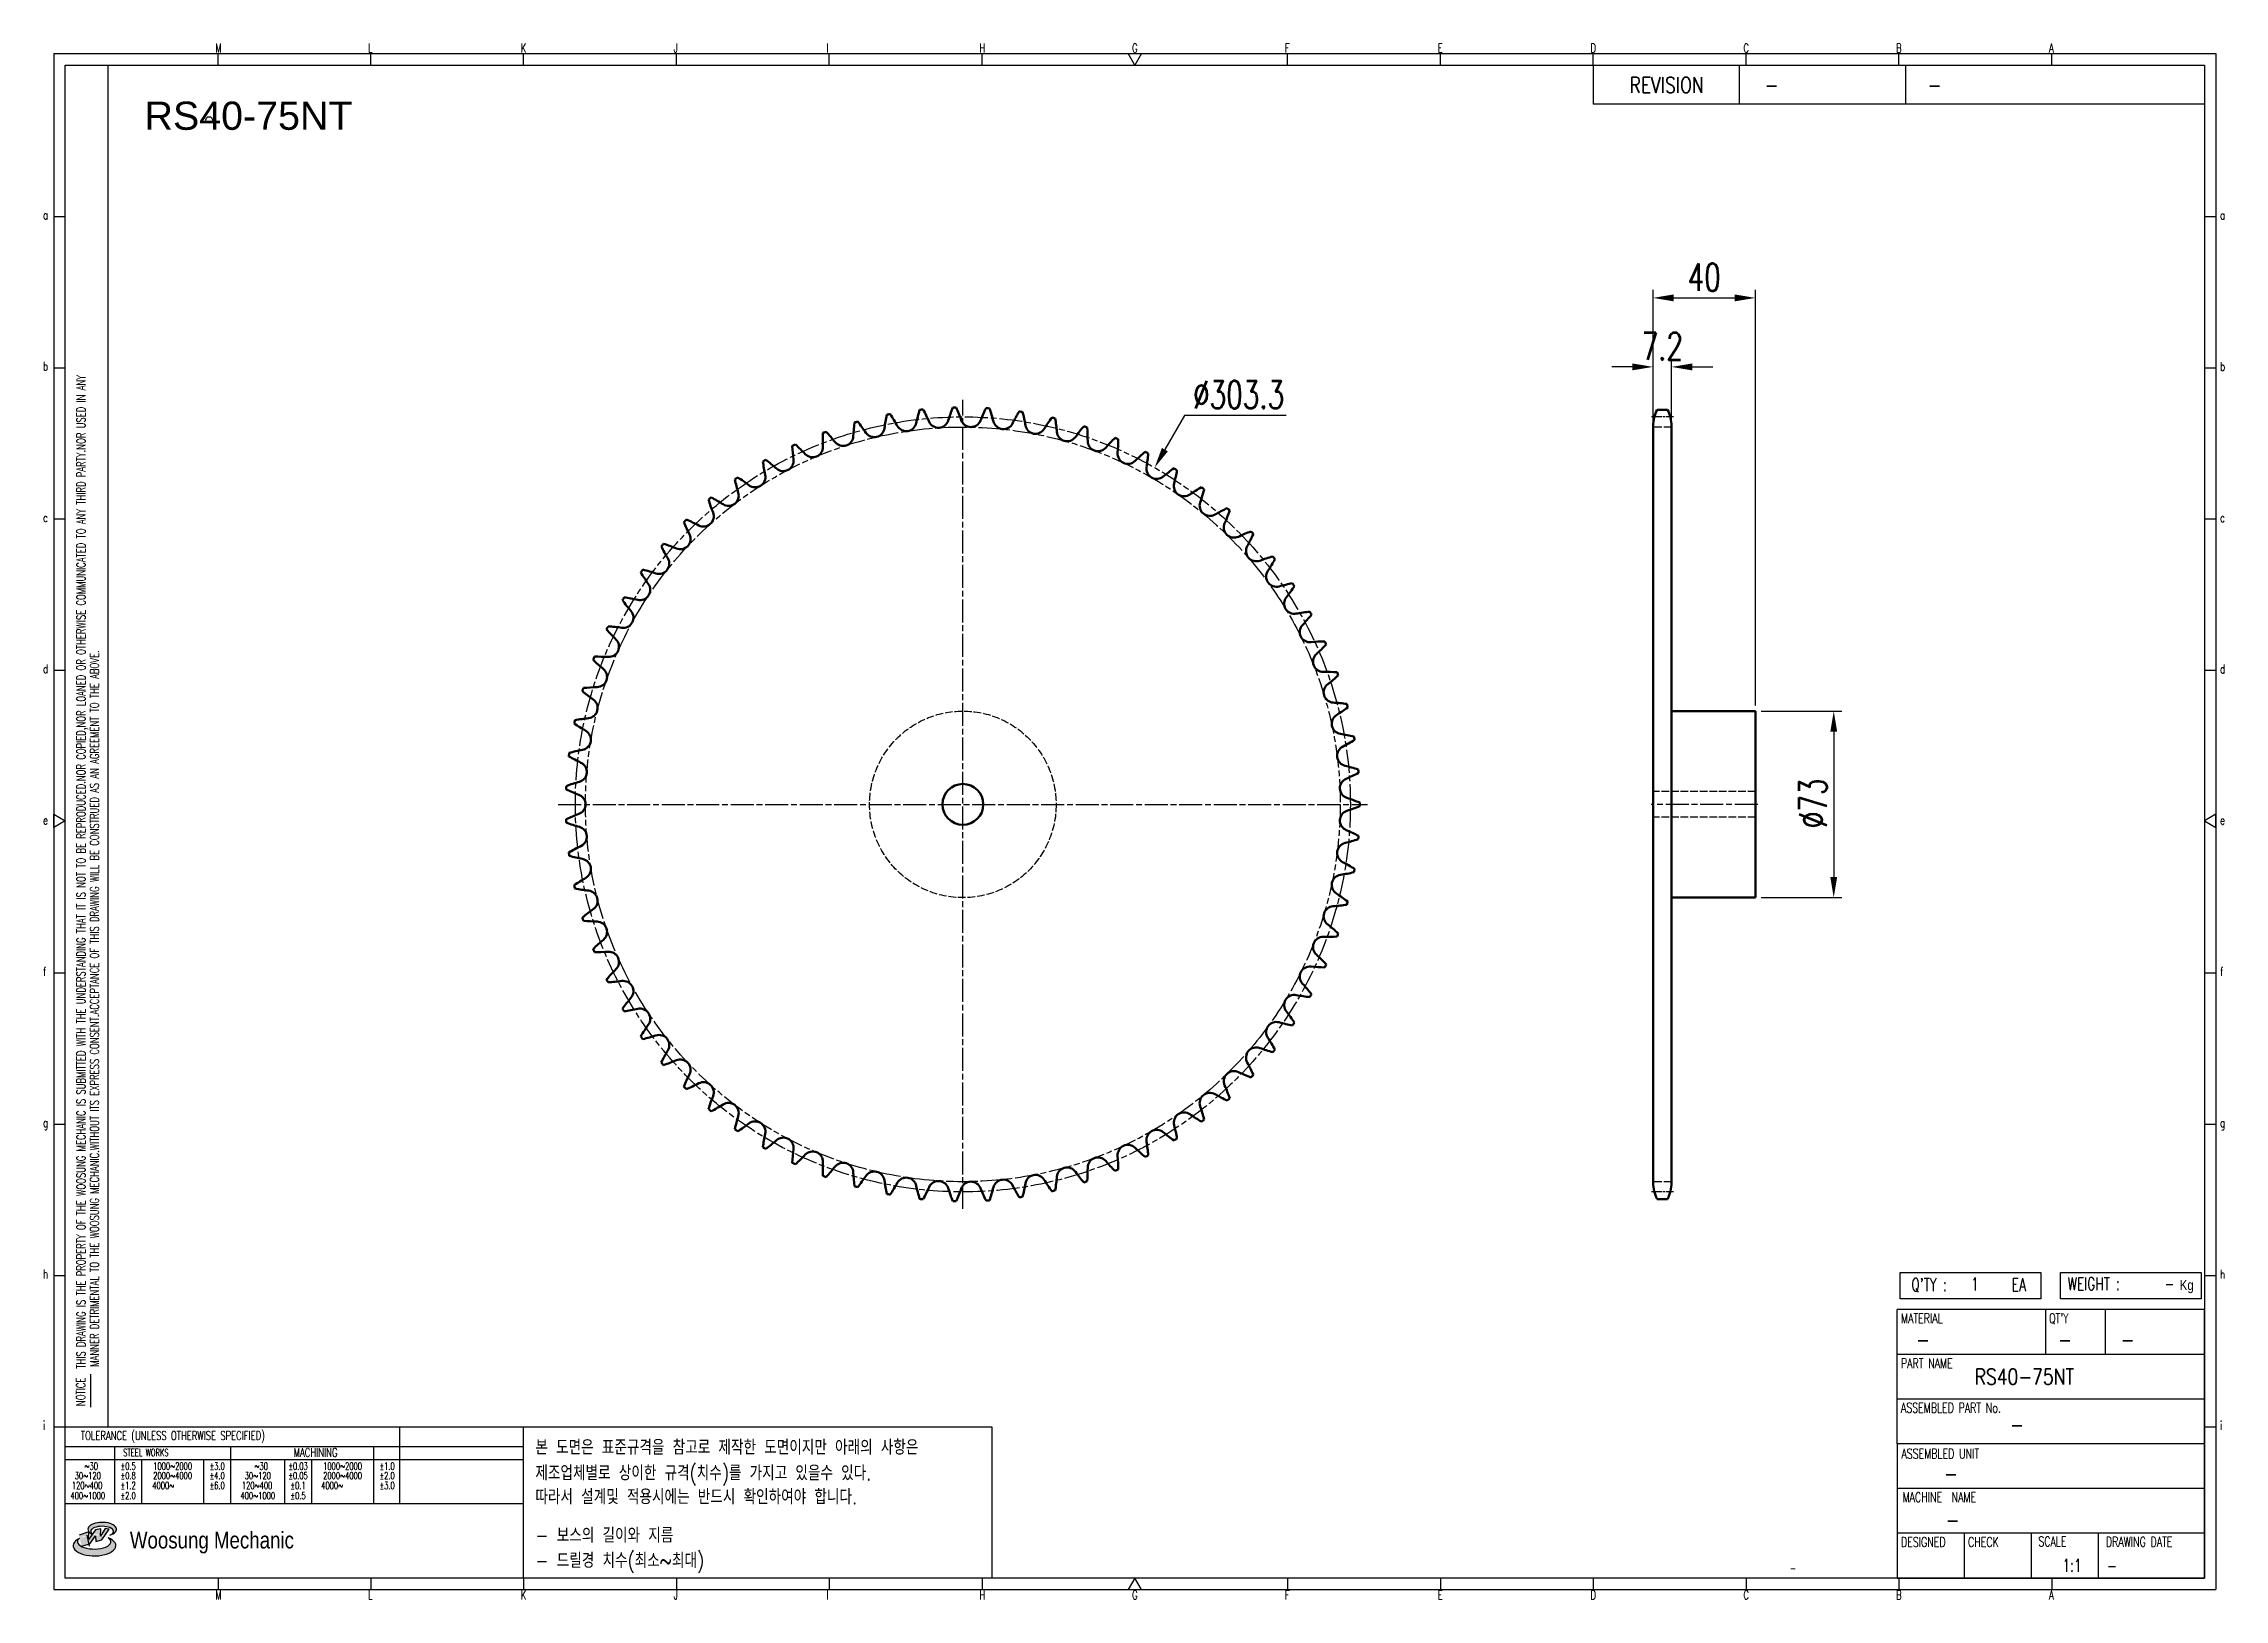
# Model space of a CAD drawing. Header units: millimetres. Extents: x 24039 to 24892, y 28 to 637.
import ezdxf
from ezdxf.enums import TextEntityAlignment as Align

# ---------------------------------------------------------------- set-up
doc = ezdxf.new("R2010")
doc.units = ezdxf.units.MM
for name, pattern in [('AM_ISO02W050', [7.5, 6, -1.5]), ('AM_ISO02W050x2', [3.75, 3, -0.75]), ('AM_ISO08W050', [18, 12, -1.5, 3, -1.5]), ('AM_ISO08W050x2', [9, 6, -0.75, 1.5, -0.75])]:
    doc.linetypes.add(name, pattern=pattern)
for name, color, linetype, lineweight in [('AM_0N', 7, 'Continuous', 50), ('AM_3N', 6, 'AM_ISO02W050', 25), ('AM_7N', 4, 'AM_ISO08W050', 25)]:
    doc.layers.add(name, color=color, linetype=linetype, lineweight=lineweight)
for name, color, linetype in [('S-DIM', 7, 'Continuous'), ('TITLE', 7, 'Continuous'), ('도면레이아웃', 7, 'Continuous')]:
    doc.layers.add(name, color=color, linetype=linetype)
doc.styles.add('HAN', font='ROMANS.shx', dxfattribs={"width": 0.7, "bigfont": 'whgtxt.shx'})
doc.styles.add('HKD_ST2', font='romans.shx', dxfattribs={"width": 0.7, "height": 4, "bigfont": '@extfont2.shx'})
doc.styles.add('HSG', font='SIMPLEX.shx', dxfattribs={"width": 0.7, "bigfont": 'HSG.shx'})
doc.styles.add('ROMANS', font='romans.shx', dxfattribs={"width": 0.7, "bigfont": 'whgtxt.shx'})
doc.styles.add('SLDTEXTSTYLE4', font='arial.ttf', dxfattribs={"width": 0.8})
doc.styles.get("Standard").update_dxf_attribs({"font": 'arial.ttf'})
doc.dimstyles.new('APP23', dxfattribs={"dimscale": 4.5, "dimtxt": 2.4, "dimasz": 1.8, "dimexe": 0.7, "dimexo": 0.5, "dimgap": 0.6, "dimtad": 1, "dimtoh": 1, "dimdec": 1, "dimrnd": 0.01, "dimzin": 9, "dimdsep": 46, "dimtxsty": 'HSG', "dimcen": 0, "dimclrd": 1, "dimclre": 1, "dimclrt": 256, "dimazin": 2, "dimtp": 1, "dimtm": 1, "dimtfac": 0.5, "dimtdec": 1, "dimtix": 1, "dimtofl": 0, "dimtmove": 0, "dimatfit": 3, "dimfxl": 0, "dimtvp": 1, "dimtolj": 2, "dimlwd": -1, "dimlwe": -1, "dimarcsym": 0})

# ---------------------------------------------------------------- blocks, each defined once
blk = doc.blocks.new('SUYWSHJH')
at = {"layer": '도면레이아웃'}
h = blk.add_hatch(color=10, dxfattribs=at)
h.paths.add_polyline_path([(1.544, 35.177), (1.554, 34.966), (1.779, 35.034), (2.054, 35.422), (1.908, 35.446), (1.728, 35.167), (1.741, 35.439), (1.547, 35.405), (1.292, 35.041), (1.295, 35.33), (0.943, 35.208), (1.03, 34.8), (1.336, 34.885)])
edge = h.paths.add_edge_path()
edge.add_ellipse((1.795, 35.421), major_axis=(-0.53, 0), ratio=0.487785, start_angle=122.36065, end_angle=403.39574)
edge.add_line((1.411, 35.244), (1.419, 35.261))
edge.add_ellipse((1.798, 35.344), major_axis=(-0.423, 0), ratio=0.444396, start_angle=131.58977, end_angle=386.19408, ccw=False)
edge = h.paths.add_edge_path()
edge.add_ellipse((1.512, 34.815), major_axis=(-0.793, 0), ratio=0.480113, start_angle=314.67633, end_angle=590.85213)
edge.add_ellipse((1.501, 34.958), major_axis=(-0.62, 0), ratio=0.43311, start_angle=331.7024, end_angle=574.42495, ccw=False)
for p, q in [((0, 90.118), (80.15, 90.118)), ((0, 90.118), (0, 33.191)), ((6.089, 89.693), (6.089, 90.118)), ((11.753, 89.693), (11.753, 90.118)), ((17.418, 89.693), (17.418, 90.118)), ((23.082, 89.693), (23.082, 90.118)), ((28.746, 89.693), (28.746, 90.118)), ((34.411, 89.693), (34.411, 90.118)), ((45.739, 89.693), (45.739, 90.118)), ((51.404, 89.693), (51.404, 90.118)), ((57.068, 89.693), (57.068, 90.118)), ((62.732, 89.693), (62.732, 90.118)), ((68.397, 89.693), (68.397, 90.118)), ((74.061, 89.693), (74.061, 90.118)), ((80.15, 90.118), (80.15, 33.191)), ((0, 84.085), (0.425, 84.085)), ((79.725, 84.085), (80.15, 84.085)), ((0, 78.478), (0.425, 78.478)), ((79.725, 78.478), (80.15, 78.478)), ((0, 72.87), (0.425, 72.87)), ((79.725, 72.87), (80.15, 72.87)), ((0, 67.262), (0.425, 67.262)), ((79.725, 67.262), (80.15, 67.262)), ((0, 56.047), (0.425, 56.047)), ((79.725, 56.047), (80.15, 56.047)), ((0, 50.439), (0.425, 50.439)), ((79.725, 50.439), (80.15, 50.439)), ((0, 44.832), (0.425, 44.832)), ((79.725, 44.832), (80.15, 44.832)), ((1.377, 39.947), (1.377, 41.174)), ((0, 39.224), (0.425, 39.224)), ((79.725, 39.224), (80.15, 39.224)), ((0, 33.191), (80.15, 33.191)), ((6.089, 33.616), (6.089, 33.191)), ((11.753, 33.616), (11.753, 33.191)), ((17.418, 33.616), (17.418, 33.191)), ((23.082, 33.616), (23.082, 33.191)), ((28.746, 33.616), (28.746, 33.191)), ((34.411, 33.616), (34.411, 33.191)), ((45.739, 33.616), (45.739, 33.191)), ((51.404, 33.616), (51.404, 33.191)), ((57.068, 33.616), (57.068, 33.191)), ((62.732, 33.616), (62.732, 33.191)), ((68.397, 33.616), (68.397, 33.191)), ((74.061, 33.616), (74.061, 33.191))]:
    blk.add_line(p, q)
at = {"color": 2}
for p, q in [((2.017, 39.224), (2.017, 89.693)), ((0.425, 39.224), (17.418, 39.224)), ((12.816, 39.224), (12.816, 36.382)), ((17.418, 33.616), (17.418, 39.224)), ((0.425, 38.487), (17.418, 38.487)), ((0.425, 38.012), (17.418, 38.012)), ((2.257, 38.487), (2.257, 36.382)), ((3.257, 38.012), (3.257, 36.382)), ((5.557, 38.012), (5.557, 36.382)), ((6.557, 38.5), (6.557, 36.382)), ((8.557, 38.012), (8.557, 36.382)), ((9.557, 38.026), (9.557, 36.382)), ((11.857, 38.487), (11.857, 36.382)), ((0.425, 36.382), (17.418, 36.382))]:
    blk.add_line(p, q, dxfattribs=at)
at = {"color": 6, "ltscale": 0.5}
for p, q in [((57.068, 89.693), (57.068, 88.246)), ((62.47, 89.693), (62.47, 88.246)), ((68.635, 89.693), (68.635, 88.246)), ((79.725, 88.246), (57.068, 88.246)), ((68.336, 38.59), (68.336, 43.563)), ((79.725, 43.563), (68.336, 43.563)), ((73.827, 43.563), (73.827, 41.905)), ((76.037, 43.563), (76.037, 41.905)), ((79.725, 38.59), (79.725, 43.563)), ((79.725, 41.905), (68.336, 41.905)), ((79.725, 40.248), (68.336, 40.248)), ((68.336, 38.59), (68.336, 33.616)), ((79.725, 38.59), (68.336, 38.59)), ((79.725, 33.616), (79.725, 38.59)), ((79.725, 36.932), (68.336, 36.932)), ((79.725, 35.274), (68.336, 35.274)), ((70.822, 33.616), (70.822, 35.274)), ((73.309, 33.616), (73.309, 35.274)), ((75.796, 33.616), (75.796, 35.274)), ((68.336, 33.616), (79.725, 33.616))]:
    blk.add_line(p, q, dxfattribs=at)
for points in [[(40.075, 89.693), (39.83, 90.118), (40.32, 90.118)], [(0.425, 89.693), (79.725, 89.693), (79.725, 33.616), (0.425, 33.616)], [(0.425, 61.679), (0, 61.433), (0, 61.924)], [(79.725, 61.679), (80.15, 61.433), (80.15, 61.924)], [(40.075, 33.616), (39.83, 33.191), (40.32, 33.191)]]:
    blk.add_lwpolyline(points, close=True)
at = {"layer": 'TITLE', "color": 20}
for p, q in [((68.449, 43.961), (68.449, 44.936)), ((68.449, 44.936), (73.654, 44.936)), ((73.654, 44.936), (73.654, 43.961)), ((74.39, 43.961), (74.39, 44.936)), ((74.39, 44.936), (79.595, 44.936)), ((79.595, 44.936), (79.595, 43.961)), ((73.654, 43.961), (68.449, 43.961)), ((79.595, 43.961), (74.39, 43.961))]:
    blk.add_line(p, q, dxfattribs=at)
at = {"layer": '도면레이아웃'}
for p, q in [((1.295, 35.33), (0.943, 35.208)), ((1.03, 34.8), (1.336, 34.885)), ((1.224, 35.208), (1.311, 34.8)), ((1.224, 35.208), (1.224, 35.208)), ((1.547, 35.405), (1.292, 35.041)), ((1.292, 35.041), (1.295, 35.33)), ((1.336, 34.885), (1.544, 35.177)), ((1.419, 35.261), (1.411, 35.244)), ((1.544, 35.177), (1.554, 34.966)), ((1.741, 35.439), (1.547, 35.405)), ((1.554, 34.966), (1.779, 35.034)), ((1.908, 35.446), (1.728, 35.167)), ((1.728, 35.167), (1.741, 35.439)), ((1.779, 35.034), (2.054, 35.422)), ((2.054, 35.422), (1.908, 35.446))]:
    blk.add_line(p, q, dxfattribs=at)
for centre, major_axis, ratio, start_param, end_param in [((1.795, 35.421), (-0.53, 0), 0.487785, 2.135596, 7.040584), ((1.512, 34.815), (-0.793, 0), 0.480113, 5.492138, 10.312315), ((1.501, 34.958), (-0.62, 0), 0.43311, 5.789299, 10.025607), ((1.798, 35.344), (-0.423, 0), 0.444396, 2.296675, 6.740358)]:
    blk.add_ellipse(centre, major_axis=major_axis, ratio=ratio, start_param=start_param, end_param=end_param, dxfattribs=at)
at = {"color": 4, "style": 'HKD_ST2', "width": 0.7}
for s, p in [('M', (5.988, 90.164)), ('L', (11.652, 90.164)), ('K', (17.316, 90.164)), ('J', (22.981, 90.164)), ('I', (28.645, 90.164)), ('H', (34.309, 90.164)), ('G', (39.974, 90.164)), ('F', (45.638, 90.164)), ('E', (51.302, 90.164)), ('D', (56.967, 90.164)), ('C', (62.631, 90.164)), ('B', (68.295, 90.164)), ('A', (73.96, 90.164)), ('a', (-0.395, 83.976)), ('a', (80.305, 83.97)), ('b', (-0.395, 78.368)), ('b', (80.305, 78.362)), ('c', (-0.395, 72.76)), ('c', (80.305, 72.754)), ('d', (-0.395, 67.153)), ('d', (80.305, 67.147)), ('e', (-0.395, 61.545)), ('e', (80.305, 61.539)), ('f', (-0.395, 55.937)), ('f', (80.305, 55.931)), ('g', (-0.395, 50.33)), ('g', (80.305, 50.324)), ('h', (-0.395, 44.722)), ('h', (80.305, 44.716)), ('i', (-0.395, 39.114)), ('i', (80.305, 39.108)), ('M', (5.988, 32.824)), ('L', (11.652, 32.824)), ('K', (17.316, 32.824)), ('J', (22.981, 32.824)), ('I', (28.645, 32.824)), ('H', (34.309, 32.824)), ('G', (39.974, 32.824)), ('F', (45.638, 32.824)), ('E', (51.302, 32.824)), ('D', (56.967, 32.824)), ('C', (62.631, 32.824)), ('B', (68.295, 32.824)), ('A', (73.96, 32.824))]:
    blk.add_text(s, height=0.326, dxfattribs=at).set_placement(p)
for s, height, style, width, p in [('REVISION', 0.5806, 'HAN', 0.8, (58.415, 88.664)), ('-', 0.581, 'HAN', 0.8, (63.426, 88.664)), ('-', 0.581, 'HAN', 0.8, (69.468, 88.664)), ("Q'TY : ", 0.4746, 'HKD_ST2', 0.7, (68.857, 44.253)), ('1', 0.475, 'HKD_ST2', 0.7, (71.071, 44.275)), ('EA', 0.4746, 'HKD_ST2', 0.7, (72.578, 44.253)), ('WEIGHT : ', 0.4746, 'HKD_ST2', 0.7, (74.65, 44.286)), ('-', 0.581, 'HAN', 0.8, (69.029, 42.157)), ('-', 0.581, 'HAN', 0.8, (74.289, 42.157)), ('-', 0.581, 'HAN', 0.8, (76.623, 42.157)), ('-', 0.581, 'HAN', 0.8, (72.515, 39.013)), ('-', 0.581, 'HAN', 0.8, (70.067, 37.189)), ('-', 0.581, 'HAN', 0.8, (70.126, 35.48)), ('1:1', 0.4746, 'HKD_ST2', 0.7, (74.458, 33.848)), ('-', 0.475, 'HKD_ST2', 0.7, (76.112, 33.837))]:
    blk.add_text(s, height=height, dxfattribs=dict(style=style, width=width)).set_placement(p)
at = {"color": 6, "style": 'HKD_ST2', "width": 0.7}
for s, p in [(' THIS DRAWING IS THE PROPERTY OF THE WOOSUNG MECHANIC IS SUBMITTED WITH THE UNDERSTANDING THAT IT IS NOT TO BE REPRODUCED.NOR COPIED,NOR LOANED OR OTHERWISE COMMUNICATED TO ANY THIRD PARTY.NOR USED IN ANY', (1.173, 41.217)), ('MANNER DETRIMENTAL TO THE WOOSUNG MECHANIC.WITHOUT ITS EXPRESS CONSENT.ACCEPTANCE OF THIS DRAWING WILL BE CONSTRUED AS AN AGREEMENT TO THE ABOVE.', (1.672, 41.447))]:
    blk.add_text(s, height=0.326266, rotation=90, dxfattribs=at).set_placement(p)
at = {"style": 'HKD_ST2', "width": 0.7}
blk.add_text('-', height=0.475, dxfattribs=at).set_placement((78.613, 44.286), align=Align.RIGHT)
at = {"color": 4, "style": 'HKD_ST2', "width": 0.7}
for s, height, p in [('MATERIAL', 0.3651, (68.474, 43.425)), ("QT'Y", 0.3651, (73.965, 43.425)), ('PART NAME', 0.3651, (68.474, 41.756)), ('ASSEMBLED PART No.', 0.36511, (68.474, 40.109)), ('ASSEMBLED UNIT', 0.36511, (68.49, 38.408)), ('MACHINE  NAME', 0.36511, (68.532, 36.794)), ('DESIGNED', 0.3651, (68.474, 35.136)), ('CHECK', 0.3651, (70.961, 35.136)), ('SCALE', 0.3651, (73.566, 35.153)), ('DRAWING DATE', 0.36511, (76.071, 35.141))]:
    blk.add_text(s, height=height, dxfattribs=at).set_placement(p, align=Align.TOP_LEFT)
at = {"style": 'HKD_ST2', "width": 0.7}
blk.add_text('NOTICE', height=0.3263, rotation=90, dxfattribs=at).set_placement((1.163, 39.988))
for s, height, style, width, p in [('TOLERANCE (UNLESS OTHERWISE SPECIFIED)', 0.32627, 'HKD_ST2', 0.7, (4.417, 38.896)), ('-', 0.326, 'ROMANS', 0.65, (64.469, 33.975))]:
    blk.add_text(s, height=height, dxfattribs=dict(style=style, width=width)).set_placement(p, align=Align.MIDDLE_CENTER)
at = {"color": 4, "style": 'HKD_ST2', "width": 0.7}
for s, height, p in [('STEEL WORKS', 0.26101, (3.416, 38.268)), ('MACHINING', 0.3263, (9.707, 38.27)), ('%%P0.5', 0.261, (2.757, 37.762)), ('%%P0.8', 0.261, (2.757, 37.411)), ('%%P3.0', 0.261, (6.057, 37.762)), ('%%P4.0', 0.261, (6.057, 37.411)), ('%%P0.03', 0.261, (9.057, 37.762)), ('%%P0.05', 0.261, (9.057, 37.411)), ('%%P1.0', 0.261, (12.357, 37.762)), ('%%P2.0', 0.261, (12.357, 37.411)), ('%%P1.2', 0.261, (2.757, 37.045)), ('%%P2.0', 0.261, (2.757, 36.67)), ('%%P6.0', 0.261, (6.057, 37.045)), ('%%P0.1', 0.261, (9.057, 37.045)), ('%%P0.5', 0.261, (9.057, 36.67)), ('%%P3.0', 0.261, (12.357, 37.045))]:
    blk.add_text(s, height=height, dxfattribs=at).set_placement(p, align=Align.MIDDLE)
for s, height, p in [('30%%126120', 0.261, (1.263, 37.411)), ('%%12630', 0.261, (1.389, 37.762)), ('2000%%1264000', 0.26101, (4.407, 37.411)), ('1000%%1262000', 0.26101, (4.407, 37.762)), ('30%%126120', 0.261, (7.563, 37.411)), ('%%12630', 0.261, (7.689, 37.762)), ('2000%%1264000', 0.26101, (10.707, 37.411)), ('1000%%1262000', 0.26101, (10.707, 37.762)), ('400%%1261000', 0.26101, (1.263, 36.67)), ('120%%126400', 0.26101, (1.237, 37.045)), ('4000%%126', 0.261, (4.061, 37.045)), ('400%%1261000', 0.26101, (7.563, 36.67)), ('120%%126400', 0.26101, (7.537, 37.045)), ('4000%%126', 0.261, (10.321, 37.045))]:
    blk.add_text(s, height=height, dxfattribs=at).set_placement(p, align=Align.MIDDLE_CENTER)
at = {"color": 1, "style": 'SLDTEXTSTYLE4', "width": 0.8}
blk.add_text('Woosung Mechanic', height=0.61957, dxfattribs=at).set_placement((2.822, 34.711))
at = {"layer": 'TITLE', "width": 0.8}
blk.add_text('Kg', height=0.3789, dxfattribs=at).set_placement((78.807, 44.286))
blk = doc.blocks.new('*D2')
at = {"layer": 'Defpoints', "color": 0, "transparency": 16777216}
for p in [(24473.65, 470.63), (24323.55, 207.1)]:
    blk.add_point(p, dxfattribs=at)
at = {"layer": 'S-DIM', "color": 1, "transparency": 16777216}
for p, q in [((24485.28, 491.05), (24477.66, 477.67)), ((24525.06, 491.05), (24485.28, 491.05))]:
    blk.add_line(p, q, dxfattribs=at)
blk.add_solid([(24476.48, 478.34), (24478.83, 477), (24473.65, 470.63)], dxfattribs=at)
at = {"layer": 'S-DIM', "transparency": 16777216, "insert": (24506.52, 499.15), "char_height": 10.8, "attachment_point": 5, "style": 'HSG'}
blk.add_mtext('\\A2;∅303.3', dxfattribs=at)
blk = doc.blocks.new('*D3')
at = {"layer": 'Defpoints', "color": 0, "transparency": 16777216}
for p in [(24675.92, 510.05), (24668.72, 486.53), (24675.92, 486.53)]:
    blk.add_point(p, dxfattribs=at)
at = {"layer": 'S-DIM', "color": 1, "transparency": 16777216}
for p, q in [((24668.72, 488.78), (24668.72, 513.2)), ((24675.92, 488.78), (24675.92, 513.2)), ((24660.62, 510.05), (24652.52, 510.05)), ((24684.02, 510.05), (24692.12, 510.05))]:
    blk.add_line(p, q, dxfattribs=at)
for points in [[(24660.62, 511.4), (24660.62, 508.7), (24668.72, 510.05)], [(24684.02, 511.4), (24684.02, 508.7), (24675.92, 510.05)]]:
    blk.add_solid(points, dxfattribs=at)
at = {"layer": 'S-DIM', "transparency": 16777216, "insert": (24672.32, 518.15), "char_height": 10.8, "attachment_point": 5, "style": 'HSG'}
blk.add_mtext('\\A2;7.2', dxfattribs=at)
blk = doc.blocks.new('*D4')
at = {"layer": 'Defpoints', "color": 0, "transparency": 16777216}
for p in [(24708.72, 537.05), (24668.72, 486.53), (24708.72, 375.36)]:
    blk.add_point(p, dxfattribs=at)
at = {"layer": 'S-DIM', "color": 1, "transparency": 16777216}
for p, q in [((24668.72, 488.78), (24668.72, 540.2)), ((24708.72, 377.61), (24708.72, 540.2)), ((24676.82, 537.05), (24700.62, 537.05))]:
    blk.add_line(p, q, dxfattribs=at)
for points in [[(24676.82, 538.4), (24676.82, 535.7), (24668.72, 537.05)], [(24700.62, 538.4), (24700.62, 535.7), (24708.72, 537.05)]]:
    blk.add_solid(points, dxfattribs=at)
at = {"layer": 'S-DIM', "transparency": 16777216, "insert": (24688.72, 545.15), "char_height": 10.8, "attachment_point": 5, "style": 'HSG'}
blk.add_mtext('\\A2;40', dxfattribs=at)
blk = doc.blocks.new('*D5')
at = {"layer": 'Defpoints', "color": 0, "transparency": 16777216}
for p in [(24708.72, 375.36), (24708.72, 302.36), (24739.4, 302.36)]:
    blk.add_point(p, dxfattribs=at)
at = {"layer": 'S-DIM', "color": 1, "transparency": 16777216}
for p, q in [((24710.97, 375.36), (24742.55, 375.36)), ((24739.4, 367.26), (24739.4, 310.46)), ((24710.97, 302.36), (24742.55, 302.36))]:
    blk.add_line(p, q, dxfattribs=at)
for points in [[(24738.05, 367.26), (24740.75, 367.26), (24739.4, 375.36)], [(24738.05, 310.46), (24740.75, 310.46), (24739.4, 302.36)]]:
    blk.add_solid(points, dxfattribs=at)
at = {"layer": 'S-DIM', "transparency": 16777216, "insert": (24731.3, 339.24), "char_height": 10.8, "attachment_point": 5, "rotation": 90, "style": 'HSG'}
blk.add_mtext('\\A2;%%c73', dxfattribs=at)

msp = doc.modelspace()

# ---------------------------------------------------------------- linework, layer by layer
at = {"color": 4}
msp.add_lwpolyline([(24226.72, 95.34), (24409.99, 95.34), (24409.99, 36.14), (24226.72, 36.14)], close=True, dxfattribs=at)
msp.add_circle((24103.71, 606.67), 1.28)
at = {"layer": 'AM_0N'}
for p, q in [((24668.72, 486.91), (24668.72, 190.82)), ((24670.34, 493.31), (24674.31, 493.31)), ((24675.92, 486.91), (24675.92, 190.82)), ((24675.92, 375.36), (24708.72, 375.36)), ((24708.72, 375.36), (24708.72, 302.36)), ((24675.92, 302.36), (24708.72, 302.36)), ((24670.34, 184.42), (24674.31, 184.42))]:
    msp.add_line(p, q, dxfattribs=at)
msp.add_circle((24398.6, 338.86), 8, dxfattribs=at)
for centre, radius, start, end in [((24429.12, 479.61), 73.46, 173.2223, 177.4), ((24398.6, 338.86), 155.32, 105.34881, 105.85119), ((24299.58, 443.44), 73.46, 33.8, 37.9777), ((24440.79, 476.56), 73.46, 168.4223, 172.6), ((24398.6, 338.86), 155.32, 100.54881, 101.05119), ((24308.68, 451.36), 73.46, 29, 33.1777), ((24376.44, 488.92), 4.01, 209, 347.8), ((24452.16, 472.54), 73.46, 163.6223, 167.8), ((24398.6, 338.86), 155.32, 95.74881, 96.25119), ((24318.41, 458.49), 73.46, 24.2, 28.3777), ((24389.07, 490.24), 4.01, 204.2, 343), ((24463.16, 467.59), 73.46, 158.8223, 163), ((24398.6, 338.86), 155.32, 90.94881, 91.45119), ((24328.7, 464.78), 73.46, 19.4, 23.5777), ((24401.77, 490.51), 4.01, 199.4, 338.2), ((24473.71, 461.74), 73.46, 154.0223, 158.2), ((24398.6, 338.86), 155.32, 86.14881, 86.65119), ((24339.48, 470.18), 73.46, 14.6, 18.7777), ((24414.45, 489.71), 4.01, 194.6, 333.4), ((24483.73, 455.02), 73.46, 149.2223, 153.4), ((24398.6, 338.86), 155.32, 81.34881, 81.85119), ((24350.68, 474.67), 73.46, 9.8, 13.9777), ((24427.02, 487.86), 4.01, 189.8, 328.6), ((24493.15, 447.49), 73.46, 144.4223, 148.6), ((24398.6, 338.86), 155.32, 76.54881, 77.05119), ((24362.21, 478.2), 73.46, 5, 9.1777), ((24501.9, 439.2), 73.46, 139.6223, 143.8), ((24398.6, 338.86), 155.32, 71.74881, 72.25119), ((24682.22, 486.91), 13.5, 151.70092, 180), ((24662.42, 486.91), 13.5, 0, 28.29908), ((24398.6, 338.86), 155.32, 114.94881, 115.45119), ((24405.22, 482.72), 73.46, 182.8223, 187), ((24283.53, 425.46), 73.46, 43.4, 47.5777), ((24339.82, 478.69), 4.01, 223.4, 2.2), ((24417.24, 481.67), 73.46, 178.0223, 182.2), ((24398.6, 338.86), 155.32, 110.14881, 110.65119), ((24291.18, 434.79), 73.46, 38.6, 42.7777), ((24351.73, 483.12), 4.01, 218.6, 357.4), ((24363.96, 486.54), 4.01, 213.8, 352.6), ((24439.39, 484.96), 4.01, 185, 323.8), ((24374, 480.76), 73.46, 0.2, 4.3777), ((24451.47, 481.03), 4.01, 180.2, 319), ((24509.94, 430.2), 73.46, 134.8223, 139), ((24398.6, 338.86), 155.32, 66.94881, 67.45119), ((24385.96, 482.32), 73.46, 355.4, 359.5777), ((24398.6, 338.86), 155.32, 119.74881, 120.25119), ((24393.16, 482.77), 73.46, 187.6223, 191.8), ((24276.69, 415.53), 73.46, 48.2, 52.3777), ((24328.33, 473.28), 4.01, 228.2, 7), ((24463.18, 476.11), 4.01, 175.4, 314.2), ((24517.19, 420.57), 73.46, 130.0223, 134.2), ((24398.6, 338.86), 155.32, 62.14881, 62.65119), ((24474.44, 470.22), 4.01, 170.6, 309.4), ((24398, 482.88), 73.46, 350.6, 354.7777), ((24523.61, 410.36), 73.46, 125.2223, 129.4), ((24398.6, 338.86), 155.32, 57.34881, 57.85119), ((24410.06, 482.42), 73.46, 345.8, 349.9777), ((24306.89, 459.68), 4.01, 237.8, 16.6), ((24398.6, 338.86), 155.32, 124.54881, 125.05119), ((24381.14, 481.81), 73.46, 192.4223, 196.6), ((24270.7, 405.06), 73.46, 53, 57.1777), ((24317.32, 466.93), 4.01, 233, 11.8), ((24485.16, 463.42), 4.01, 165.8, 304.6), ((24529.16, 399.65), 73.46, 120.4223, 124.6), ((24422.03, 480.96), 73.46, 341, 345.1777), ((24398.6, 338.86), 155.32, 52.54881, 53.05119), ((24297.1, 451.58), 4.01, 242.6, 21.4), ((24398.6, 338.86), 155.32, 129.34881, 129.85119), ((24369.24, 479.85), 73.46, 197.2223, 201.4), ((24265.61, 394.12), 73.46, 57.8, 61.9777), ((24495.28, 455.74), 4.01, 161, 299.8), ((24533.78, 388.51), 73.46, 115.6223, 119.8), ((24433.84, 478.5), 73.46, 336.2, 340.3777), ((24398.6, 338.86), 155.32, 47.74881, 48.25119), ((24288.03, 442.7), 4.01, 247.4, 26.2), ((24398.6, 338.86), 155.32, 134.14881, 134.65119), ((24357.54, 476.9), 73.46, 202.0223, 206.2), ((24261.45, 382.8), 73.46, 62.6, 66.7777), ((24504.72, 447.24), 4.01, 156.2, 295), ((24537.46, 377.02), 73.46, 110.8223, 115), ((24445.4, 475.06), 73.46, 331.4, 335.5777), ((24398.6, 338.86), 155.32, 42.94881, 43.45119), ((24398.6, 338.86), 155.32, 138.94881, 139.45119), ((24346.13, 472.98), 73.46, 206.8223, 211), ((24258.26, 371.17), 73.46, 67.4, 71.5777), ((24513.42, 437.98), 4.01, 151.4, 290.2), ((24540.17, 365.27), 73.46, 106.0223, 110.2), ((24398.6, 338.86), 155.32, 38.14881, 38.65119), ((24398.6, 338.86), 155.32, 143.74881, 144.25119), ((24335.1, 468.12), 73.46, 211.6223, 215.8), ((24256.04, 359.32), 73.46, 72.2, 76.3777), ((24279.73, 433.08), 4.01, 252.2, 31), ((24521.31, 428.02), 4.01, 146.6, 285.4), ((24456.63, 470.67), 73.46, 326.6, 330.7777), ((24398.6, 338.86), 155.32, 148.54881, 149.05119), ((24324.5, 462.35), 73.46, 216.4223, 220.6), ((24254.83, 347.32), 73.46, 77, 81.1777), ((24272.26, 422.8), 4.01, 257, 35.8), ((24541.88, 353.33), 73.46, 101.2223, 105.4), ((24528.34, 417.44), 4.01, 141.8, 280.6), ((24467.46, 465.35), 73.46, 321.8, 325.9777), ((24398.6, 338.86), 155.32, 33.34881, 33.85119), ((24265.68, 411.94), 4.01, 261.8, 40.6), ((24542.59, 341.29), 73.46, 96.4223, 100.6), ((24477.8, 459.14), 73.46, 317, 321.1777), ((24398.6, 338.86), 155.32, 28.54881, 29.05119), ((24398.6, 338.86), 155.32, 153.34881, 153.85119), ((24314.43, 455.72), 73.46, 221.2223, 225.4), ((24254.63, 335.26), 73.46, 81.8, 85.9777), ((24260.03, 400.56), 4.01, 266.6, 45.4), ((24534.46, 406.31), 4.01, 137, 275.8), ((24542.29, 329.23), 73.46, 91.6223, 95.8), ((24487.59, 452.09), 73.46, 312.2, 316.3777), ((24398.6, 338.86), 155.32, 23.74881, 24.25119), ((24398.6, 338.86), 155.32, 158.14881, 158.65119), ((24304.95, 448.27), 73.46, 226.0223, 230.2), ((24255.44, 323.22), 73.46, 86.6, 90.7777), ((24539.63, 394.7), 4.01, 132.2, 271), ((24398.6, 338.86), 155.32, 162.94881, 163.45119), ((24257.25, 311.3), 73.46, 91.4, 95.5777), ((24255.36, 388.75), 4.01, 271.4, 50.2), ((24540.98, 317.24), 73.46, 86.8223, 91), ((24543.8, 382.7), 4.01, 127.4, 266.2), ((24496.75, 444.25), 73.46, 307.4, 311.5777), ((24398.6, 338.86), 155.32, 18.94881, 19.45119), ((24296.12, 440.05), 73.46, 230.8223, 235), ((24251.68, 376.59), 4.01, 276.2, 55), ((24538.67, 305.4), 73.46, 82.0223, 86.2), ((24505.22, 435.67), 73.46, 302.6, 306.7777), ((24398.6, 338.86), 155.32, 14.14881, 14.65119), ((24398.6, 338.86), 155.32, 167.74881, 168.25119), ((24288.01, 431.12), 73.46, 235.6223, 239.8), ((24260.05, 299.57), 73.46, 96.2, 100.3777), ((24249.04, 364.16), 4.01, 281, 59.8), ((24546.96, 370.4), 4.01, 122.6, 261.4), ((24398.6, 338.86), 155.32, 172.54881, 173.05119), ((24263.83, 288.11), 73.46, 101, 105.1777), ((24549.08, 357.88), 4.01, 117.8, 256.6), ((24535.38, 293.8), 73.46, 77.2223, 81.4), ((24512.95, 426.41), 73.46, 297.8, 301.9777), ((24398.6, 338.86), 155.32, 9.34881, 9.85119), ((24280.68, 421.54), 73.46, 240.4223, 244.6), ((24247.45, 351.56), 4.01, 285.8, 64.6), ((24531.13, 282.51), 73.46, 72.4223, 76.6), ((24519.87, 416.53), 73.46, 293, 297.1777), ((24398.6, 338.86), 155.32, 4.54881, 5.05119), ((24398.6, 338.86), 155.32, 177.34881, 177.85119), ((24274.18, 411.38), 73.46, 245.2223, 249.4), ((24268.54, 277.01), 73.46, 105.8, 109.9777), ((24246.92, 338.86), 4.01, 290.6, 69.4), ((24550.14, 345.22), 4.01, 113, 251.8), ((24525.95, 271.62), 73.46, 67.6223, 71.8), ((24274.18, 266.35), 73.46, 110.6, 114.7777), ((24398.6, 338.86), 155.32, 182.14881, 182.65119), ((24550.14, 332.51), 4.01, 108.2, 247), ((24525.95, 406.11), 73.46, 288.2, 292.3777), ((24398.6, 338.86), 155.32, 359.74881, 0.25119), ((24268.54, 400.72), 73.46, 250.0223, 254.2), ((24247.45, 326.17), 4.01, 295.4, 74.2), ((24531.13, 395.22), 73.46, 283.4, 287.5777), ((24519.87, 261.2), 73.46, 62.8223, 67), ((24398.6, 338.86), 155.32, 354.94881, 355.45119), ((24280.68, 256.19), 73.46, 115.4, 119.5777), ((24398.6, 338.86), 155.32, 186.94881, 187.45119), ((24263.83, 389.62), 73.46, 254.8223, 259), ((24249.04, 313.57), 4.01, 300.2, 79), ((24549.08, 319.85), 4.01, 103.4, 242.2), ((24512.95, 251.32), 73.46, 58.0223, 62.2), ((24288.01, 246.61), 73.46, 120.2, 124.3777), ((24398.6, 338.86), 155.32, 191.74881, 192.25119), ((24546.96, 307.33), 4.01, 98.6, 237.4), ((24535.38, 383.93), 73.46, 278.6, 282.7777), ((24398.6, 338.86), 155.32, 350.14881, 350.65119), ((24260.05, 378.16), 73.46, 259.6223, 263.8), ((24251.68, 301.14), 4.01, 305, 83.8), ((24543.8, 295.02), 4.01, 93.8, 232.6), ((24538.67, 372.33), 73.46, 273.8, 277.9777), ((24505.22, 242.06), 73.46, 53.2223, 57.4), ((24398.6, 338.86), 155.32, 345.34881, 345.85119), ((24296.12, 237.68), 73.46, 125, 129.1777), ((24398.6, 338.86), 155.32, 196.54881, 197.05119), ((24257.25, 366.43), 73.46, 264.4223, 268.6), ((24255.36, 288.98), 4.01, 309.8, 88.6), ((24496.75, 233.48), 73.46, 48.4223, 52.6), ((24304.95, 229.46), 73.46, 129.8, 133.9777), ((24398.6, 338.86), 155.32, 201.34881, 201.85119), ((24539.63, 283.03), 4.01, 89, 227.8), ((24540.98, 360.49), 73.46, 269, 273.1777), ((24398.6, 338.86), 155.32, 340.54881, 341.05119), ((24255.44, 354.51), 73.46, 269.2223, 273.4), ((24314.43, 222.01), 73.46, 134.6, 138.7777), ((24260.03, 277.17), 4.01, 314.6, 93.4), ((24534.46, 271.42), 4.01, 84.2, 223), ((24542.29, 348.5), 73.46, 264.2, 268.3777), ((24487.59, 225.64), 73.46, 43.6223, 47.8), ((24398.6, 338.86), 155.32, 335.74881, 336.25119), ((24398.6, 338.86), 155.32, 206.14881, 206.65119), ((24254.63, 342.47), 73.46, 274.0223, 278.2), ((24265.68, 265.79), 4.01, 319.4, 98.2), ((24477.8, 218.59), 73.46, 38.8223, 43), ((24398.6, 338.86), 155.32, 330.94881, 331.45119), ((24324.5, 215.38), 73.46, 139.4, 143.5777), ((24398.6, 338.86), 155.32, 210.94881, 211.45119), ((24254.83, 330.41), 73.46, 278.8223, 283), ((24272.26, 254.93), 4.01, 324.2, 103), ((24528.34, 260.29), 4.01, 79.4, 218.2), ((24467.46, 212.38), 73.46, 34.0223, 38.2), ((24542.59, 336.44), 73.46, 259.4, 263.5777), ((24335.1, 209.61), 73.46, 144.2, 148.3777), ((24398.6, 338.86), 155.32, 215.74881, 216.25119), ((24256.04, 318.41), 73.46, 283.6223, 287.8), ((24279.73, 244.65), 4.01, 329, 107.8), ((24521.31, 249.71), 4.01, 74.6, 213.4), ((24456.63, 207.06), 73.46, 29.2223, 33.4), ((24541.88, 324.4), 73.46, 254.6, 258.7777), ((24398.6, 338.86), 155.32, 326.14881, 326.65119), ((24346.13, 204.75), 73.46, 149, 153.1777), ((24288.03, 235.03), 4.01, 333.8, 112.6), ((24513.42, 239.75), 4.01, 69.8, 208.6), ((24540.17, 312.46), 73.46, 249.8, 253.9777), ((24398.6, 338.86), 155.32, 321.34881, 321.85119), ((24398.6, 338.86), 155.32, 220.54881, 221.05119), ((24258.26, 306.56), 73.46, 288.4223, 292.6), ((24357.54, 200.83), 73.46, 153.8, 157.9777), ((24504.72, 230.49), 4.01, 65, 203.8), ((24537.46, 300.71), 73.46, 245, 249.1777), ((24445.4, 202.67), 73.46, 24.4223, 28.6), ((24398.6, 338.86), 155.32, 316.54881, 317.05119), ((24398.6, 338.86), 155.32, 225.34881, 225.85119), ((24261.45, 294.93), 73.46, 293.2223, 297.4), ((24297.1, 226.15), 4.01, 338.6, 117.4), ((24369.24, 197.88), 73.46, 158.6, 162.7777), ((24306.89, 218.05), 4.01, 343.4, 122.2), ((24495.28, 221.99), 4.01, 60.2, 199), ((24533.78, 289.22), 73.46, 240.2, 244.3777), ((24433.84, 199.23), 73.46, 19.6223, 23.8), ((24398.6, 338.86), 155.32, 311.74881, 312.25119), ((24398.6, 338.86), 155.32, 230.14881, 230.65119), ((24265.61, 283.6), 73.46, 298.0223, 302.2), ((24381.14, 195.91), 73.46, 163.4, 167.5777), ((24270.7, 272.67), 73.46, 302.8223, 307), ((24317.32, 210.8), 4.01, 348.2, 127), ((24485.16, 214.31), 4.01, 55.4, 194.2), ((24529.16, 278.08), 73.46, 235.4, 239.5777), ((24422.03, 196.77), 73.46, 14.8223, 19), ((24398.6, 338.86), 155.32, 306.94881, 307.45119), ((24398.6, 338.86), 155.32, 234.94881, 235.45119), ((24393.16, 194.95), 73.46, 168.2, 172.3777), ((24276.69, 262.2), 73.46, 307.6223, 311.8), ((24328.33, 204.45), 4.01, 353, 131.8), ((24463.18, 201.62), 4.01, 45.8, 184.6), ((24474.44, 207.51), 4.01, 50.6, 189.4), ((24398, 194.85), 73.46, 5.2223, 9.4), ((24523.61, 267.37), 73.46, 230.6, 234.7777), ((24398.6, 338.86), 155.32, 302.14881, 302.65119), ((24410.06, 195.31), 73.46, 10.0223, 14.2), ((24398.6, 338.86), 155.32, 239.74881, 240.25119), ((24405.22, 195), 73.46, 173, 177.1777), ((24398.6, 338.86), 155.32, 244.54881, 245.05119), ((24283.53, 252.27), 73.46, 312.4223, 316.6), ((24339.82, 199.04), 4.01, 357.8, 136.6), ((24417.24, 196.06), 73.46, 177.8, 181.9777), ((24291.18, 242.94), 73.46, 317.2223, 321.4), ((24351.73, 194.61), 4.01, 2.6, 141.4), ((24439.39, 192.77), 4.01, 36.2, 175), ((24374, 196.97), 73.46, 355.6223, 359.8), ((24451.47, 196.7), 4.01, 41, 179.8), ((24509.94, 247.53), 73.46, 221, 225.1777), ((24385.96, 195.41), 73.46, 0.4223, 4.6), ((24517.19, 257.16), 73.46, 225.8, 229.9777), ((24398.6, 338.86), 155.32, 297.34881, 297.85119), ((24398.6, 338.86), 155.32, 249.34881, 249.85119), ((24429.12, 198.12), 73.46, 182.6, 186.7777), ((24398.6, 338.86), 155.32, 254.14881, 254.65119), ((24299.58, 234.29), 73.46, 322.0223, 326.2), ((24363.96, 191.19), 4.01, 7.4, 146.2), ((24440.79, 201.17), 73.46, 187.4, 191.5777), ((24308.68, 226.37), 73.46, 326.8223, 331), ((24376.44, 188.81), 4.01, 12.2, 151), ((24452.16, 205.18), 73.46, 192.2, 196.3777), ((24318.41, 219.24), 73.46, 331.6223, 335.8), ((24389.07, 187.48), 4.01, 17, 155.8), ((24463.16, 210.14), 73.46, 197, 201.1777), ((24328.7, 212.95), 73.46, 336.4223, 340.6), ((24401.77, 187.22), 4.01, 21.8, 160.6), ((24473.71, 215.99), 73.46, 201.8, 205.9777), ((24339.48, 207.55), 73.46, 341.2223, 345.4), ((24414.45, 188.02), 4.01, 26.6, 165.4), ((24483.73, 222.71), 73.46, 206.6, 210.7777), ((24350.68, 203.06), 73.46, 346.0223, 350.2), ((24427.02, 189.87), 4.01, 31.4, 170.2), ((24493.15, 230.24), 73.46, 211.4, 215.5777), ((24398.6, 338.86), 155.32, 282.94881, 283.45119), ((24362.21, 199.53), 73.46, 350.8223, 355), ((24501.9, 238.53), 73.46, 216.2, 220.3777), ((24398.6, 338.86), 155.32, 287.74881, 288.25119), ((24398.6, 338.86), 155.32, 292.54881, 293.05119), ((24682.22, 190.82), 13.5, 180, 208.29908), ((24662.42, 190.82), 13.5, 331.70092, 0), ((24398.6, 338.86), 155.32, 258.94881, 259.45119), ((24398.6, 338.86), 155.32, 263.74881, 264.25119), ((24398.6, 338.86), 155.32, 268.54881, 269.05119), ((24398.6, 338.86), 155.32, 273.34881, 273.85119), ((24398.6, 338.86), 155.32, 278.14881, 278.65119)]:
    msp.add_arc(centre, radius, start, end, dxfattribs=at)
at = {"layer": 'AM_3N', "linetype": 'AM_ISO02W050x2'}
for p, q in [((24675.92, 486.53), (24668.72, 486.53)), ((24675.92, 191.2), (24668.72, 191.2))]:
    msp.add_line(p, q, dxfattribs=at)
at = {"layer": 'AM_3N', "color": 2, "linetype": 'AM_ISO02W050x2'}
for p, q in [((24708.72, 343.86), (24668.72, 343.86)), ((24708.72, 333.86), (24668.72, 333.86))]:
    msp.add_line(p, q, dxfattribs=at)
msp.add_circle((24398.6, 338.86), 36.5, dxfattribs=at)
at = {"layer": 'AM_7N', "linetype": 'AM_ISO08W050x2', "ltscale": 1.5}
for p, q in [((24398.6, 180.55), (24398.6, 497.18)), ((24240.28, 338.86), (24556.91, 338.86)), ((24709.66, 338.86), (24667.96, 338.86))]:
    msp.add_line(p, q, dxfattribs=at)
at = {"layer": 'AM_7N', "linetype": 'AM_ISO08W050x2', "ltscale": 0.5}
for p, q in [((24676.69, 490.5), (24667.96, 490.5)), ((24676.69, 187.23), (24667.96, 187.23))]:
    msp.add_line(p, q, dxfattribs=at)
at = {"layer": 'AM_7N', "linetype": 'AM_ISO08W050x2', "ltscale": 1.5}
for radius in [151.64, 147.66]:
    msp.add_circle((24398.6, 338.86), radius, dxfattribs=at)

# ---------------------------------------------------------------- block references
at = {"xscale": 10.55679001324913, "yscale": 10.55679001324913, "zscale": 10.55679001324913}
msp.add_blockref('SUYWSHJH', (24042.85, -318.74), dxfattribs=at)

# ---------------------------------------------------------------- texts
at = {"color": 2}
msp.add_text('RS40-75NT', height=11.03, dxfattribs=at).set_placement((24078.39, 602.82))
at = {"style": 'HAN', "width": 0.8}
msp.add_text('RS40-75NT', height=6.129, dxfattribs=at).set_placement((24794.57, 111.83))
at = {"color": 4, "style": 'HAN', "width": 0.8}
for s, p in [('본 도면은 표준규격을 참고로 제작한 도면이지만 아래의 사항은', (24231.32, 84.38)), ('제조업체별로 상이한 규격(치수)를 가지고 있을수 있다.', (24231.32, 74.33)), ('따라서 설계및 적용시에는 반드시 확인하여야 합니다.', (24231.32, 65)), ('- 보스의 길이와 지름', (24231.32, 49.96)), ('- 드릴경 치수(최소~최대)', (24231.32, 40.08))]:
    msp.add_text(s, height=5.7995, dxfattribs=at).set_placement(p)

# ---------------------------------------------------------------- dimensions: what is measured, and where the dimension line sits
at = {"layer": 'S-DIM'}
dim = msp.add_linear_dim(base=(24708.72, 537.05), p1=(24668.72, 486.53), p2=(24708.72, 375.36), dimstyle='APP23', dxfattribs=at)
dim.commit()
dim.dimension.update_dxf_attribs({"geometry": '*D4', "text_midpoint": (24688.72, 545.15)})
dim = msp.add_linear_dim(base=(24675.92, 510.05), p1=(24668.72, 486.53), p2=(24675.92, 486.53), dimstyle='APP23', dxfattribs=at)
dim.commit()
dim.dimension.update_dxf_attribs({"geometry": '*D3', "text_midpoint": (24672.32, 510.05), "dimtype": 128})
at = {"layer": 'S-DIM', "color": 3}
dim = msp.add_diameter_dim_2p(p1=(24323.55, 207.1), p2=(24473.65, 470.63), dimstyle='APP23', dxfattribs=at)
dim.commit()
dim.dimension.update_dxf_attribs({"geometry": '*D2', "text_midpoint": (24506.52, 491.05), "dimtype": 131})
at = {"layer": 'S-DIM'}
dim = msp.add_linear_dim(base=(24739.4, 302.36), p1=(24708.72, 375.36), p2=(24708.72, 302.36), angle=90, text='%%c<>', dimstyle='APP23', dxfattribs=at)
dim.commit()
dim.dimension.update_dxf_attribs({"geometry": '*D5', "text_midpoint": (24739.4, 339.24), "dimtype": 128})

doc.saveas('drawing.dxf')
